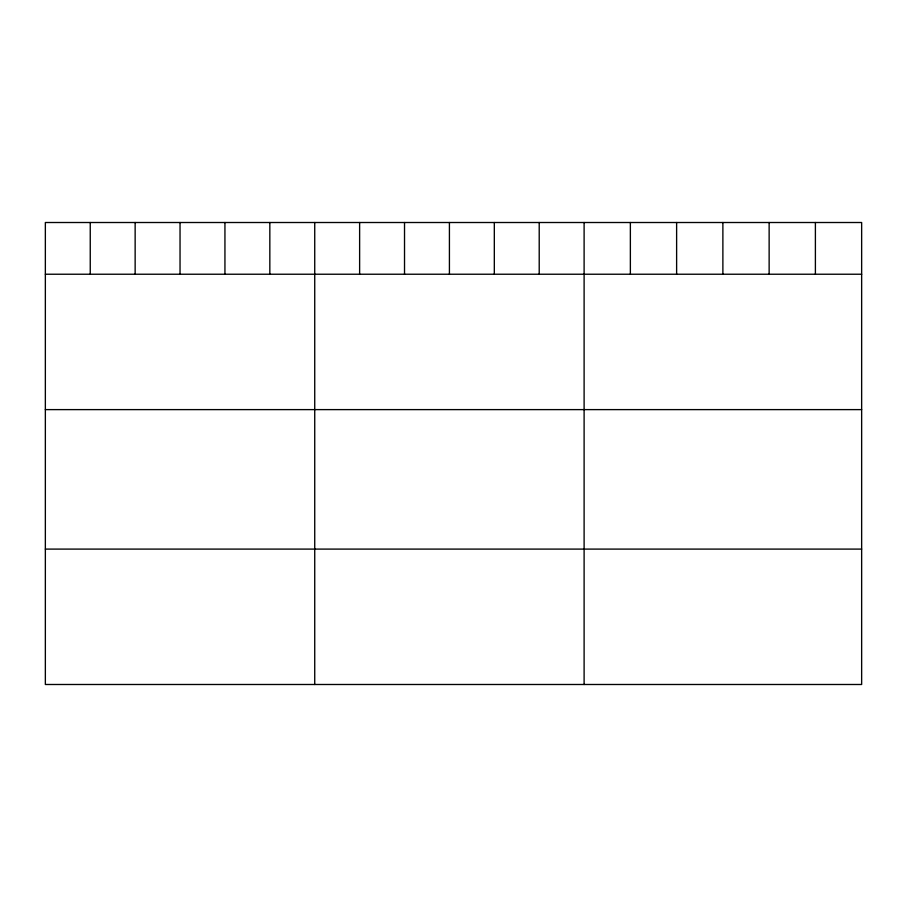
<?xml version="1.0" encoding="UTF-8"?>
<svg xmlns="http://www.w3.org/2000/svg" width="907" height="907" viewBox="0 0 907 907"><rect width="100%" height="100%" fill="white"/><g stroke="black" fill="none" stroke-linecap="round" stroke-linejoin="round"><path stroke-width="1.36" d="M861.65 274.231L861.65 684.49L45.35 684.49L45.35 222.51L861.65 222.51L861.65 274.231L45.35 274.231M45.35 409.613L861.65 409.613M45.35 549.098L861.65 549.098M815.393 222.51L815.393 274.231M769.136 222.51L769.136 274.231M722.879 222.51L722.879 274.231M676.622 222.51L676.622 274.231M630.365 222.51L630.365 274.231M584.108 222.51L584.108 684.49M539.212 222.51L539.212 274.231M494.315 222.51L494.315 274.231M449.418 222.51L449.418 274.231M404.522 222.51L404.522 274.231M359.625 222.51L359.625 274.231M314.729 222.51L314.729 684.49M269.832 222.51L269.832 274.231M224.936 222.51L224.936 274.231M180.04 222.51L180.04 274.231M135.143 222.51L135.143 274.231M90.246 222.51L90.246 274.231"/></g></svg>
